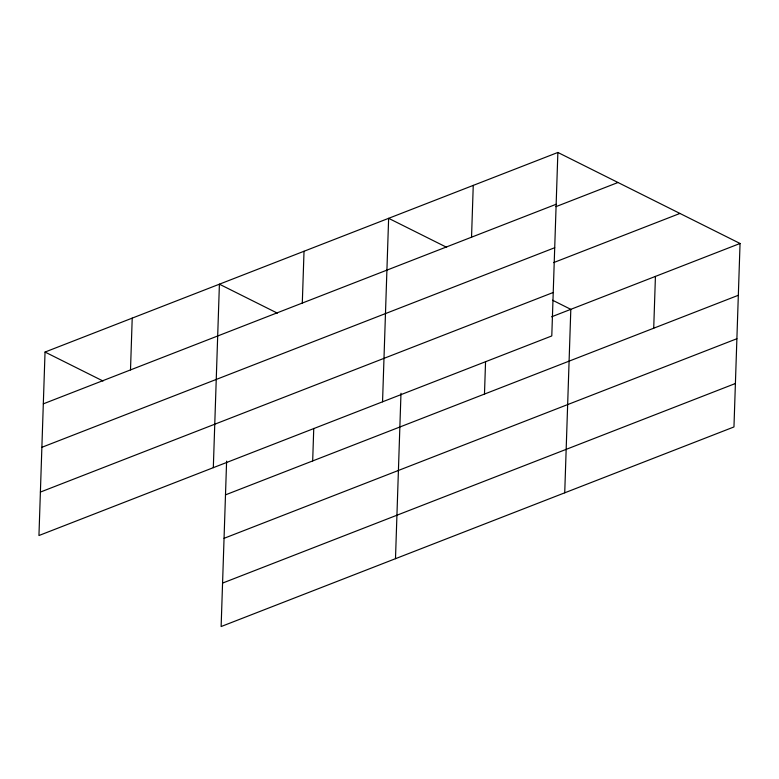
<?xml version="1.0" encoding="UTF-8"?>
<svg xmlns="http://www.w3.org/2000/svg" width="779" height="779" viewBox="0 0 779 779"><rect width="100%" height="100%" fill="white"/><g stroke="black" fill="none" stroke-linecap="round" stroke-linejoin="round"><path stroke-width="1.17" d="M45.036 352.05L38.95 535.524L551.785 335.944L557.871 152.46L45.036 352.05L103.003 381.009M130.502 369.918L132.216 318.114M213.319 467.663L219.405 284.189L277.373 313.148M226.611 461.129L221.129 626.54L733.964 426.95L740.05 243.476L557.871 152.46M302.301 303.06L304.024 251.257M312.681 460.934L313.752 428.401M382.547 401.808L388.633 218.324L446.61 247.284M395.489 558.679L400.981 393.268M471.538 237.196L473.252 185.392M484.48 394.077L485.56 361.544M564.726 492.815L570.812 309.341L552.564 300.217M653.717 328.212L655.431 276.409M43.322 403.843L556.157 204.264M555.943 206.649L617.99 182.5M41.881 447.302L554.716 247.722M553.567 262.62L679.931 213.446M40.391 492.075L553.226 292.485M551.629 316.8L740.05 243.476M225.491 494.86L738.336 295.28M224.05 538.318L736.885 338.729M222.57 583.082L735.405 383.502"/></g></svg>
